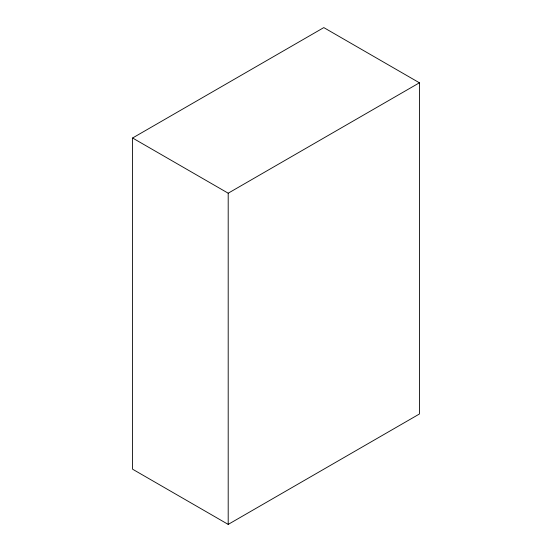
<?xml version="1.0" encoding="UTF-8"?>
<svg xmlns="http://www.w3.org/2000/svg" width="552" height="552" viewBox="0 0 552 552"><rect width="100%" height="100%" fill="white"/><g stroke="black" fill="none" stroke-linecap="round" stroke-linejoin="round"><path stroke-width="0.83" d="M132.583 138L323.803 27.6L419.416 82.8L419.416 414L228.197 524.4L132.583 469.2L132.583 138L228.197 193.2L419.416 82.8M228.197 193.2L228.197 524.4"/></g></svg>
